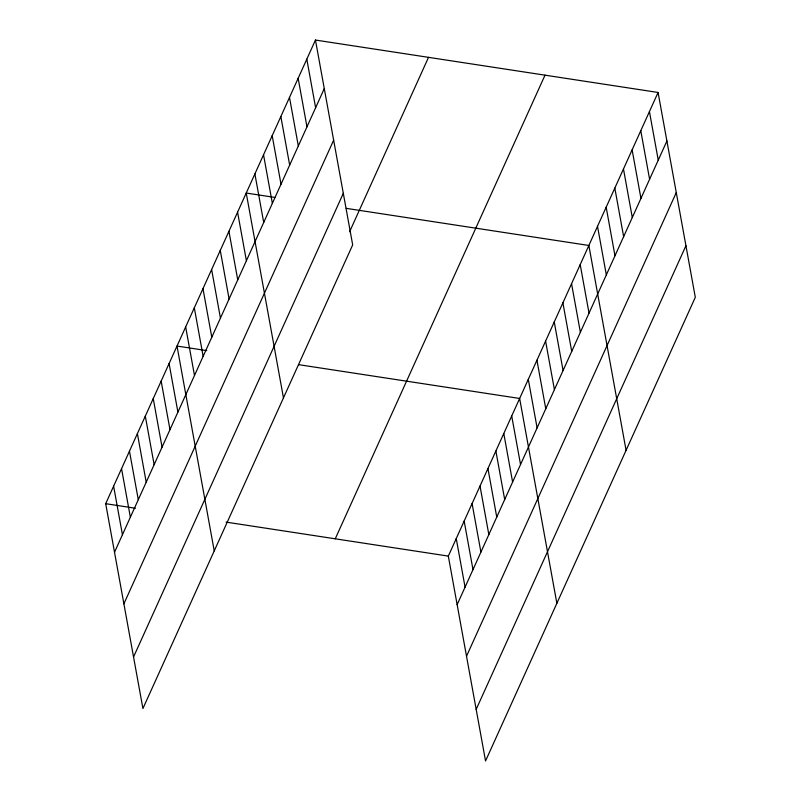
<?xml version="1.0" encoding="UTF-8"?>
<svg xmlns="http://www.w3.org/2000/svg" width="801" height="801" viewBox="0 0 801 801"><rect width="100%" height="100%" fill="white"/><g stroke="black" fill="none" stroke-linecap="round" stroke-linejoin="round"><path stroke-width="1.2" d="M315.454 40.05L352.68 244.896L142.918 708.535L105.692 503.689L315.454 40.05L658.082 92.465L695.308 297.311L485.546 760.95L448.32 556.104L658.082 92.465M114.513 552.249L324.275 88.601M123.885 603.824L333.647 140.175M133.547 656.96L343.309 193.321M349.626 231.719L428.525 57.342M335.249 538.813L545.01 75.164M457.141 604.655L666.903 141.016M466.512 656.229L676.274 192.59M476.174 709.376L685.936 245.737M274.793 197.416L246.237 193.051L283.464 397.897M346.212 208.35L588.855 245.466L626.082 450.312M206.768 350.608L177.011 346.052L214.237 550.898M298.663 364.665L519.639 398.467L556.865 603.313M105.692 503.689L135.449 508.245M226.112 522.112L448.32 556.104M649.431 111.589L658.252 160.14M640.78 130.713L649.601 179.264M632.119 149.837L640.95 198.388M623.468 168.961L632.289 217.522M614.818 188.085L623.639 236.645M606.167 207.219L614.988 255.769M597.516 226.343L606.337 274.893M580.204 264.59L589.025 313.141M571.554 283.714L580.375 332.265M562.903 302.838L571.724 351.389M554.252 321.962L563.073 370.523M545.591 341.096L554.422 389.646M536.94 360.22L545.771 408.77M528.29 379.344L537.111 427.894M511.709 415.979L520.54 464.53M503.789 433.501L512.61 482.052M495.869 451.013L504.69 499.564M487.939 468.525L496.76 517.086M480.019 486.047L488.84 534.597M472.089 503.559L480.91 552.109M464.169 521.071L472.99 569.631M456.24 538.592L465.071 587.143M306.803 59.174L315.624 107.724M298.152 78.298L306.973 126.858M289.501 97.422L298.322 145.982M280.841 116.556L289.672 165.106M272.19 135.679L281.011 184.23M263.539 154.803L272.36 203.354M254.888 173.927L263.709 222.478M237.577 212.175L246.408 260.725M228.926 231.299L237.747 279.859M220.275 250.423L229.096 298.983M211.624 269.557L220.445 318.107M202.973 288.68L211.794 337.231M194.313 307.804L203.144 356.355M185.662 326.928L194.493 375.479M169.091 363.564L177.912 412.125M161.161 381.086L169.982 429.636M153.241 398.598L162.062 447.148M145.311 416.12L154.142 464.67M137.392 433.631L146.213 482.182M129.462 451.143L138.293 499.694M121.542 468.665L130.363 517.216M113.612 486.177L122.443 534.728"/></g></svg>
